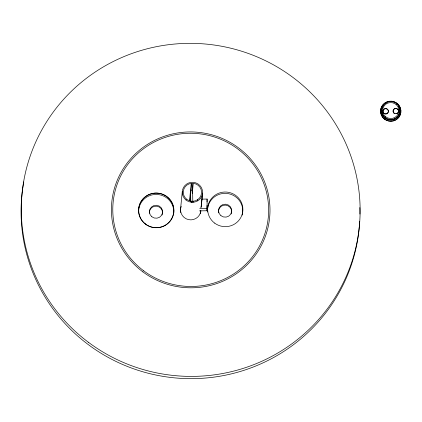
<?xml version="1.0" encoding="UTF-8"?>
<svg xmlns="http://www.w3.org/2000/svg" width="422" height="422" viewBox="0 0 422 422"><rect width="100%" height="100%" fill="white"/><g stroke="black" fill="none" stroke-linecap="round" stroke-linejoin="round"><path stroke-width="0.63" d="M180.442 210.33L182.283 191.546M189.536 200.666L191.171 183.992L191.63 183.945L191.013 190.211L190.586 190.253L190.781 201.742M189.995 200.619L190.939 190.955M190.454 201.094L190.628 199.305L190.665 201.173M191.013 190.211L192.131 190.19L192.748 183.929L193.202 183.96L192.284 193.355M191.482 202.254C191.177 201.705 192.353 201.758 191.941 202.286M193.06 202.27L193.097 201.88L193.55 201.832M197.538 200.387L197.654 199.2L197.681 200.445M200.861 207.824L200.904 207.366A10.165 9.991 5.6 0 0 201.32 202.803M201.405 204.839L202.565 193.028L201.315 205.672M206.996 200.244L207.112 199.052L201.436 199.142M206.991 201.89L207.112 200.635M207.06 209.175L207.239 207.297M199.495 210.873L207.06 210.757L207.112 199.052M199.727 208.494L207.292 208.378M192.131 190.19L192.59 190.222L192.812 201.711M206.986 205.54L207.06 210.757M200.745 210.916A10.165 9.991 5.6 0 1 200.408 213.669M180.479 212.129A10.165 9.991 5.6 0 1 180.553 209.407M201.22 205.477A10.165 9.991 5.6 0 1 201.178 207.186M359.681 221.228A169.444 166.5 5.6 0 1 171.01 377.484A169.444 166.5 5.6 0 1 23.78 181.893M359.824 207.555A169.444 166.5 5.6 0 1 359.897 214.065M207.566 211.986A17.624 17.318 5.6 0 1 226.719 193.429A17.624 17.318 5.6 0 1 242.159 215.178M138.601 210.457A17.624 17.318 5.6 0 1 158.239 194.547A17.624 17.318 5.6 0 1 173.563 214.624M218.564 212.873A6.61 6.494 5.6 0 1 225.554 205.118A6.61 6.494 5.6 0 1 231.23 213.891M149.362 213.347A6.61 6.494 5.6 0 1 156.752 206.216A6.61 6.494 5.6 0 1 162.122 214.956M200.74 211.047A10.165 9.991 5.6 0 1 200.403 213.801M180.474 212.261A10.165 9.991 5.6 0 1 180.547 209.539M200.846 210.615A10.165 9.991 5.6 0 1 188.544 219.63A10.165 9.991 5.6 0 1 181.186 206.342M399.56 113.386A9.152 8.989 5.6 0 1 381.609 111.83M382.622 111.746A8.134 7.992 5.6 0 1 382.648 110.036M398.294 105.885A9.152 8.989 5.6 0 1 396.39 118.007A9.152 8.989 5.6 0 1 383.951 116.936A9.152 8.989 5.6 0 1 384.141 104.667M385.581 103.474A9.152 8.989 5.6 0 1 386.378 103M396.363 103.854A9.152 8.989 5.6 0 1 397.076 104.466M395.103 113.766A2.711 2.664 5.6 0 1 393.557 109.688A2.711 2.664 5.6 0 1 397.978 109.62A2.711 2.664 5.6 0 1 396.59 113.745M186.619 199.216A9.152 8.989 5.6 0 0 201.447 193.782A9.152 8.989 5.6 0 0 189.204 183.86A9.152 8.989 5.6 0 0 186.619 199.216M185.975 199.986A10.165 9.991 5.6 0 0 202.454 193.951A10.165 9.991 5.6 0 0 188.845 182.921A10.165 9.991 5.6 0 0 185.975 199.986M88.551 342.374A169.444 166.5 5.6 0 0 358.832 230.976A169.444 166.5 5.6 0 0 124.743 56.268A169.444 166.5 5.6 0 0 88.551 342.374M214.64 223.117A17.624 17.318 5.6 0 0 242.75 211.533A17.624 17.318 5.6 0 0 218.401 193.366A17.624 17.318 5.6 0 0 214.64 223.117M145.126 223.755A17.624 17.318 5.6 0 0 173.69 213.289A17.624 17.318 5.6 0 0 150.105 194.173A17.624 17.318 5.6 0 0 145.126 223.755M220.933 215.679A6.61 6.494 5.6 0 0 231.646 211.754A6.61 6.494 5.6 0 0 222.8 204.586A6.61 6.494 5.6 0 0 220.933 215.679M151.83 216.75A6.61 6.494 5.6 0 0 162.544 212.825A6.61 6.494 5.6 0 0 153.698 205.656A6.61 6.494 5.6 0 0 151.83 216.75M384.964 117.48A9.152 8.989 5.6 0 0 399.798 112.041A9.152 8.989 5.6 0 0 387.549 102.119A9.152 8.989 5.6 0 0 384.964 117.48M385.608 116.709A8.134 7.992 5.6 0 0 398.79 111.877A8.134 7.992 5.6 0 0 387.908 103.058A8.134 7.992 5.6 0 0 385.608 116.709M394.09 113.122A2.711 2.664 5.6 0 0 398.484 111.513A2.711 2.664 5.6 0 0 394.855 108.57A2.711 2.664 5.6 0 0 394.09 113.122M384.595 119.22A10.165 9.991 5.6 0 0 400.81 112.537A10.165 9.991 5.6 0 0 386.768 102.055A10.165 9.991 5.6 0 0 384.595 119.22M384.289 118.846A10.165 9.991 5.6 0 0 400.768 112.811A10.165 9.991 5.6 0 0 387.159 101.781A10.165 9.991 5.6 0 0 384.289 118.846M384.02 113.471A2.711 2.664 5.6 0 0 388.34 111.688A2.711 2.664 5.6 0 0 384.711 108.728A2.711 2.664 5.6 0 0 383.946 113.281A2.711 2.664 5.6 0 0 388.34 111.666A2.711 2.664 5.6 0 0 384.595 108.892A2.711 2.664 5.6 0 0 384.02 113.471M143.717 270.824A77.943 76.588 5.6 0 0 268.044 219.582A77.943 76.588 5.6 0 0 160.365 139.213A77.943 76.588 5.6 0 0 143.717 270.824M142.9 271.884A79.299 77.922 5.6 0 0 269.389 219.751A79.299 77.922 5.6 0 0 159.838 137.983A79.299 77.922 5.6 0 0 142.9 271.884M145.527 224.188A17.624 17.318 5.6 0 0 173.637 212.604A17.624 17.318 5.6 0 0 149.293 194.431A17.624 17.318 5.6 0 0 145.527 224.188"/></g></svg>
